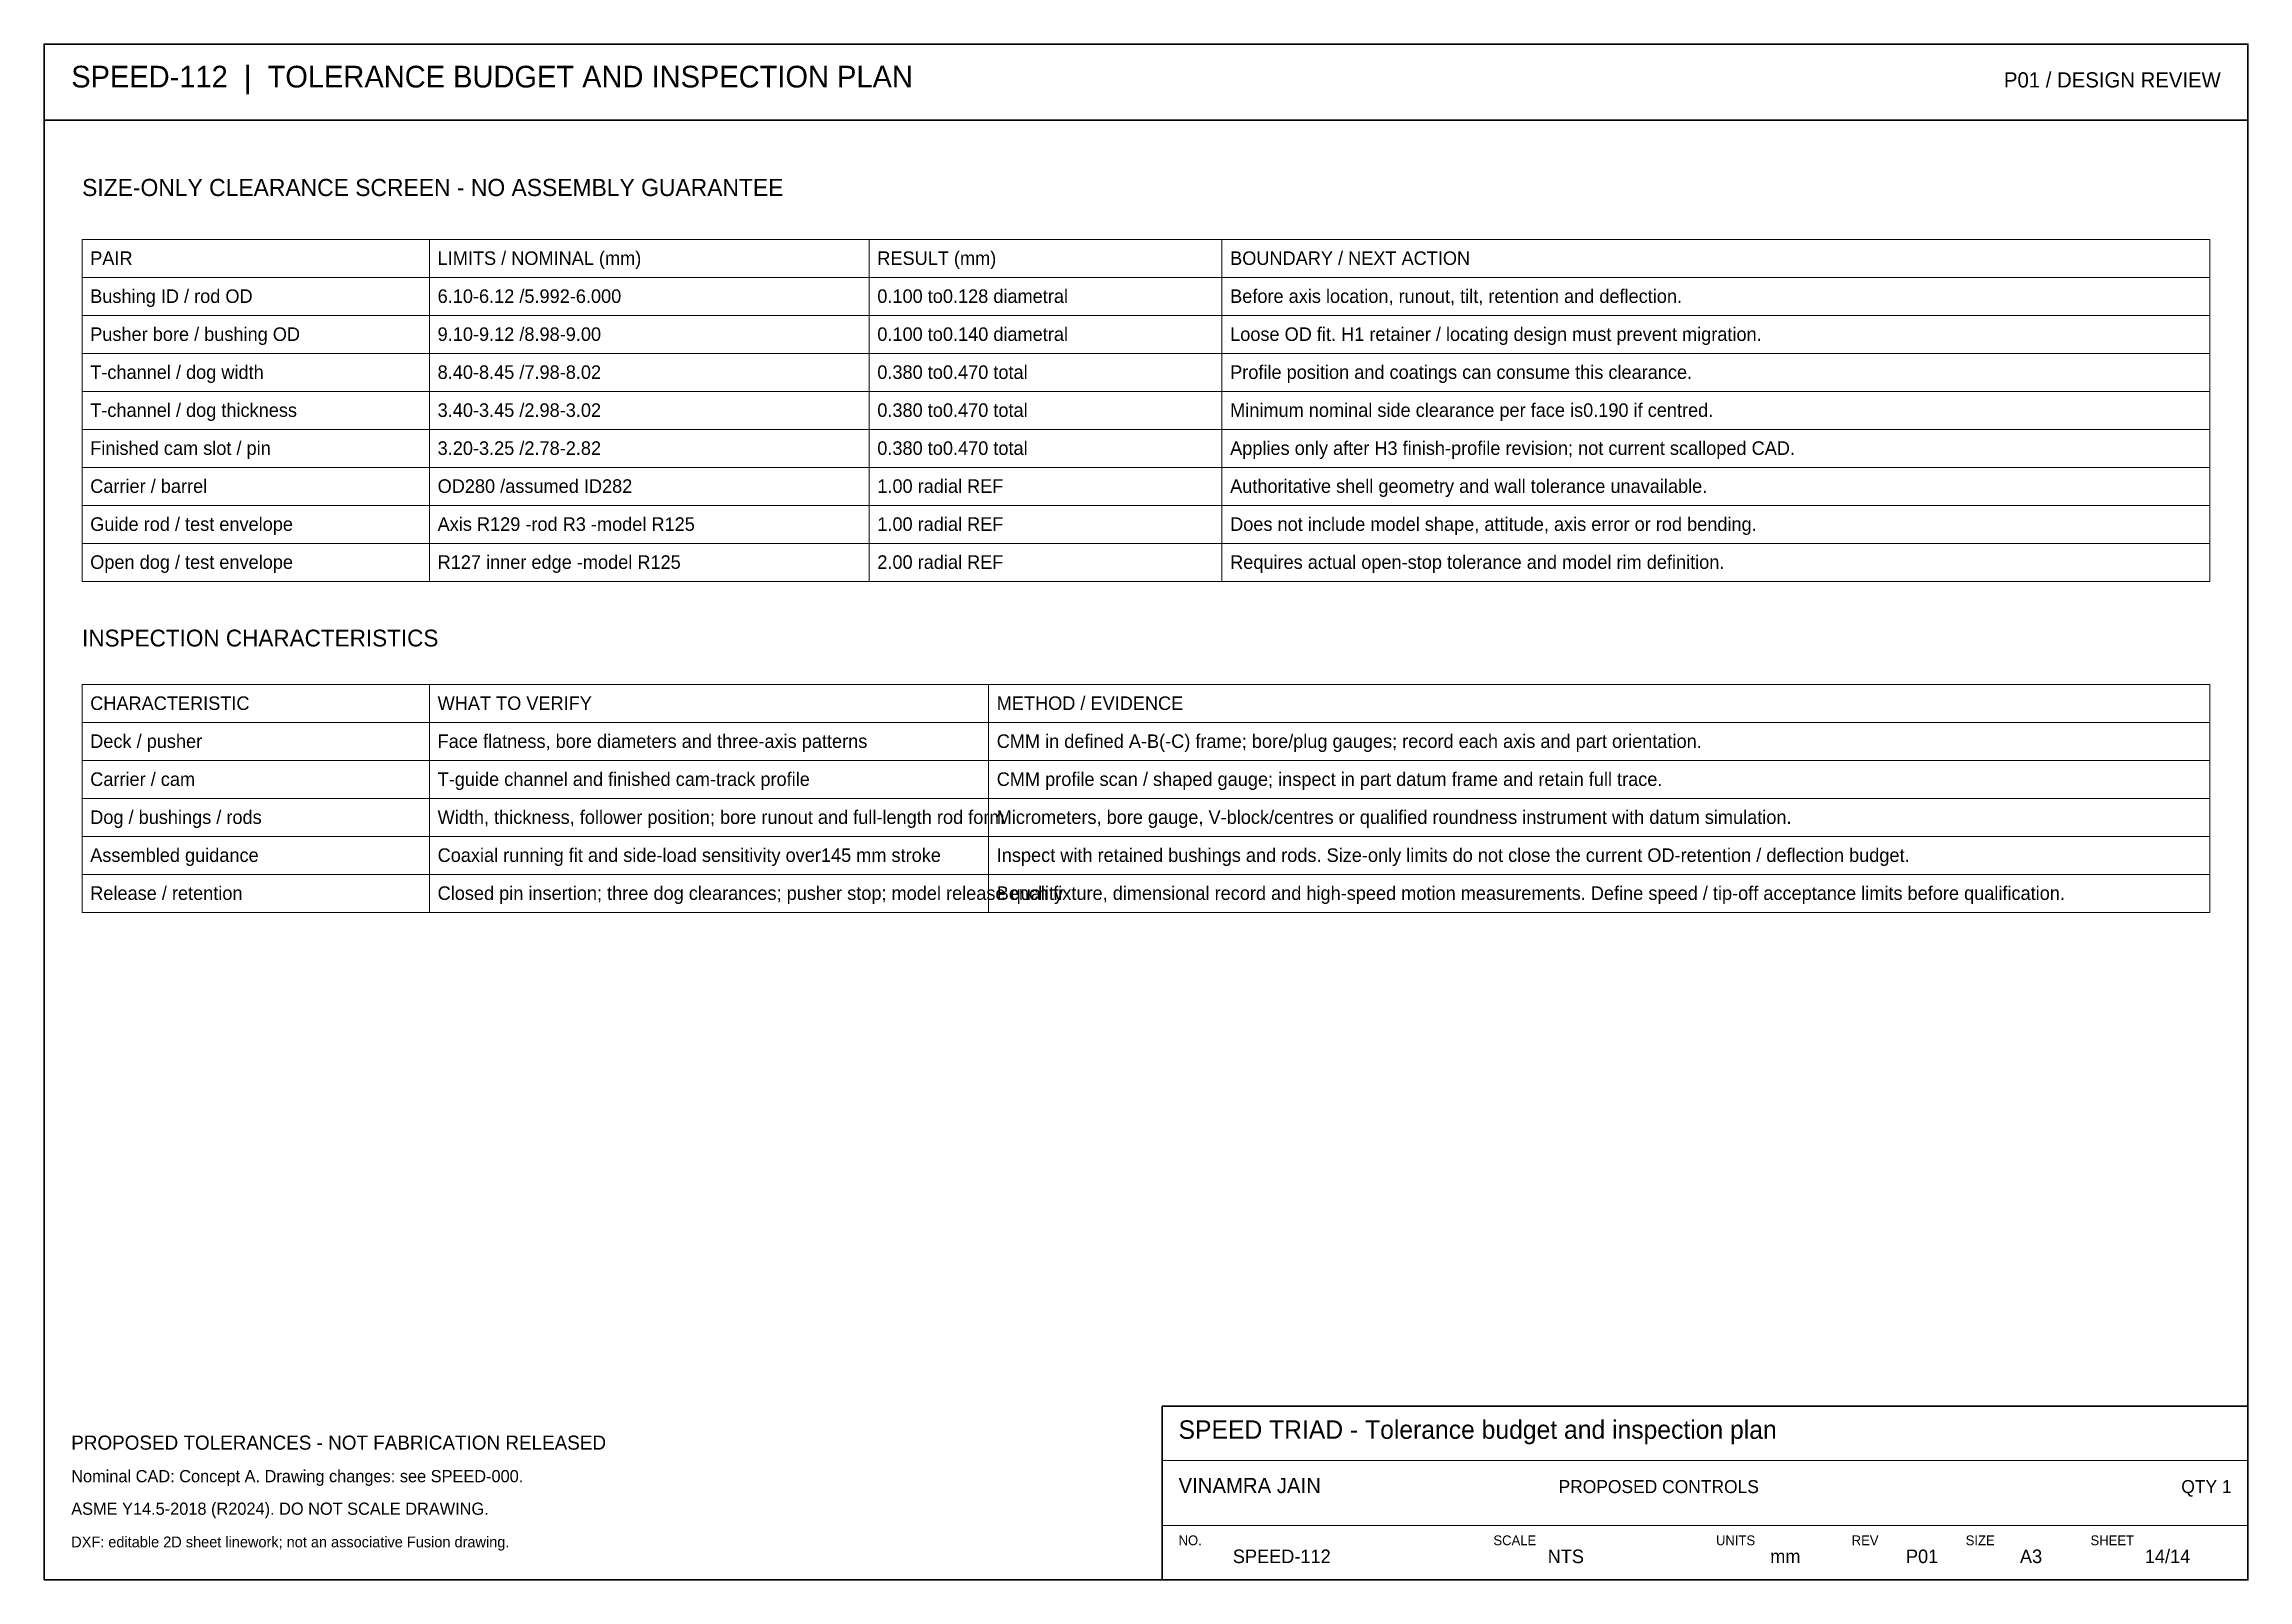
# Model space of a CAD drawing. Header units: millimetres. Extents: x 7 to 413, y 7 to 290.
import ezdxf
from ezdxf.enums import TextEntityAlignment as Align

# ---------------------------------------------------------------- set-up
doc = ezdxf.new("R2010")
doc.units = ezdxf.units.MM
for name, color, linetype, lineweight in [('BORDER', 7, 'Continuous', 30), ('DIM', 7, 'Continuous', 15), ('NOTES', 7, 'Continuous', 18)]:
    doc.layers.add(name, color=color, linetype=linetype, lineweight=lineweight)

msp = doc.modelspace()

# ---------------------------------------------------------------- linework, layer by layer
at = {"layer": 'BORDER'}
msp.add_line((7, 276), (413, 276), dxfattribs=at)
for points in [[(7, 7), (413, 7), (413, 290), (7, 290)], [(213, 7), (413, 7), (413, 39), (213, 39)]]:
    msp.add_lwpolyline(points, close=True, dxfattribs=at)
at = {"layer": 'DIM'}
for p, q in [((78, 247), (78, 254)), ((159, 247), (159, 254)), ((224, 247), (224, 254)), ((78, 240), (78, 247)), ((159, 240), (159, 247)), ((224, 240), (224, 247)), ((78, 233), (78, 240)), ((159, 233), (159, 240)), ((224, 233), (224, 240)), ((78, 226), (78, 233)), ((159, 226), (159, 233)), ((224, 226), (224, 233)), ((78, 219), (78, 226)), ((159, 219), (159, 226)), ((224, 219), (224, 226)), ((78, 212), (78, 219)), ((159, 212), (159, 219)), ((224, 212), (224, 219)), ((78, 205), (78, 212)), ((159, 205), (159, 212)), ((224, 205), (224, 212)), ((78, 198), (78, 205)), ((159, 198), (159, 205)), ((224, 198), (224, 205)), ((78, 191), (78, 198)), ((159, 191), (159, 198)), ((224, 191), (224, 198)), ((78, 165), (78, 172)), ((181, 165), (181, 172)), ((78, 158), (78, 165)), ((181, 158), (181, 165)), ((78, 151), (78, 158)), ((181, 151), (181, 158)), ((78, 144), (78, 151)), ((181, 144), (181, 151)), ((78, 137), (78, 144)), ((181, 137), (181, 144)), ((78, 130), (78, 137)), ((181, 130), (181, 137)), ((213, 29), (413, 29)), ((213, 17), (413, 17))]:
    msp.add_line(p, q, dxfattribs=at)
for points in [[(14, 247), (406, 247), (406, 254), (14, 254)], [(14, 240), (406, 240), (406, 247), (14, 247)], [(14, 233), (406, 233), (406, 240), (14, 240)], [(14, 226), (406, 226), (406, 233), (14, 233)], [(14, 219), (406, 219), (406, 226), (14, 226)], [(14, 212), (406, 212), (406, 219), (14, 219)], [(14, 205), (406, 205), (406, 212), (14, 212)], [(14, 198), (406, 198), (406, 205), (14, 205)], [(14, 191), (406, 191), (406, 198), (14, 198)], [(14, 165), (406, 165), (406, 172), (14, 172)], [(14, 158), (406, 158), (406, 165), (14, 165)], [(14, 151), (406, 151), (406, 158), (14, 158)], [(14, 144), (406, 144), (406, 151), (14, 151)], [(14, 137), (406, 137), (406, 144), (14, 144)], [(14, 130), (406, 130), (406, 137), (14, 137)]]:
    msp.add_lwpolyline(points, close=True, dxfattribs=at)

# ---------------------------------------------------------------- texts
at = {"layer": 'NOTES'}
for s, height, p in [('SPEED-112  |  TOLERANCE BUDGET AND INSPECTION PLAN', 4, (12, 282)), ('SIZE-ONLY CLEARANCE SCREEN - NO ASSEMBLY GUARANTEE', 3.15, (14, 262)), ('PAIR', 2.5, (15.5, 249.3)), ('LIMITS / NOMINAL (mm)', 2.5, (79.5, 249.3)), ('RESULT (mm)', 2.5, (160.5, 249.3)), ('BOUNDARY / NEXT ACTION', 2.5, (225.5, 249.3)), ('Bushing ID / rod OD', 2.5, (15.5, 242.3)), ('6.10-6.12 /5.992-6.000', 2.5, (79.5, 242.3)), ('0.100 to0.128 diametral', 2.5, (160.5, 242.3)), ('Before axis location, runout, tilt, retention and deflection.', 2.5, (225.5, 242.3)), ('Pusher bore / bushing OD', 2.5, (15.5, 235.3)), ('9.10-9.12 /8.98-9.00', 2.5, (79.5, 235.3)), ('0.100 to0.140 diametral', 2.5, (160.5, 235.3)), ('Loose OD fit. H1 retainer / locating design must prevent migration.', 2.5, (225.5, 235.3)), ('T-channel / dog width', 2.5, (15.5, 228.3)), ('8.40-8.45 /7.98-8.02', 2.5, (79.5, 228.3)), ('0.380 to0.470 total', 2.5, (160.5, 228.3)), ('Profile position and coatings can consume this clearance.', 2.5, (225.5, 228.3)), ('T-channel / dog thickness', 2.5, (15.5, 221.3)), ('3.40-3.45 /2.98-3.02', 2.5, (79.5, 221.3)), ('0.380 to0.470 total', 2.5, (160.5, 221.3)), ('Minimum nominal side clearance per face is0.190 if centred.', 2.5, (225.5, 221.3)), ('Finished cam slot / pin', 2.5, (15.5, 214.3)), ('3.20-3.25 /2.78-2.82', 2.5, (79.5, 214.3)), ('0.380 to0.470 total', 2.5, (160.5, 214.3)), ('Applies only after H3 finish-profile revision; not current scalloped CAD.', 2.5, (225.5, 214.3)), ('Carrier / barrel', 2.5, (15.5, 207.3)), ('OD280 /assumed ID282', 2.5, (79.5, 207.3)), ('1.00 radial REF', 2.5, (160.5, 207.3)), ('Authoritative shell geometry and wall tolerance unavailable.', 2.5, (225.5, 207.3)), ('Guide rod / test envelope', 2.5, (15.5, 200.3)), ('Axis R129 -rod R3 -model R125', 2.5, (79.5, 200.3)), ('1.00 radial REF', 2.5, (160.5, 200.3)), ('Does not include model shape, attitude, axis error or rod bending.', 2.5, (225.5, 200.3)), ('Open dog / test envelope', 2.5, (15.5, 193.3)), ('R127 inner edge -model R125', 2.5, (79.5, 193.3)), ('2.00 radial REF', 2.5, (160.5, 193.3)), ('Requires actual open-stop tolerance and model rim definition.', 2.5, (225.5, 193.3)), ('INSPECTION CHARACTERISTICS', 3.1, (14, 179)), ('CHARACTERISTIC', 2.5, (15.5, 167.3)), ('WHAT TO VERIFY', 2.5, (79.5, 167.3)), ('METHOD / EVIDENCE', 2.5, (182.5, 167.3)), ('Deck / pusher', 2.5, (15.5, 160.3)), ('Face flatness, bore diameters and three-axis patterns', 2.5, (79.5, 160.3)), ('CMM in defined A-B(-C) frame; bore/plug gauges; record each axis and part orientation.', 2.5, (182.5, 160.3)), ('Carrier / cam', 2.5, (15.5, 153.3)), ('T-guide channel and finished cam-track profile', 2.5, (79.5, 153.3)), ('CMM profile scan / shaped gauge; inspect in part datum frame and retain full trace.', 2.5, (182.5, 153.3)), ('Dog / bushings / rods', 2.5, (15.5, 146.3)), ('Width, thickness, follower position; bore runout and full-length rod form', 2.5, (79.5, 146.3)), ('Micrometers, bore gauge, V-block/centres or qualified roundness instrument with datum simulation.', 2.5, (182.5, 146.3)), ('Assembled guidance', 2.5, (15.5, 139.3)), ('Coaxial running fit and side-load sensitivity over145 mm stroke', 2.5, (79.5, 139.3)), ('Inspect with retained bushings and rods. Size-only limits do not close the current OD-retention / deflection budget.', 2.5, (182.5, 139.3)), ('Release / retention', 2.5, (15.5, 132.3)), ('Closed pin insertion; three dog clearances; pusher stop; model release quality', 2.5, (79.5, 132.3)), ('Bench fixture, dimensional record and high-speed motion measurements. Define speed / tip-off acceptance limits before qualification.', 2.5, (182.5, 132.3)), ('SPEED TRIAD - Tolerance budget and inspection plan', 3.4, (216, 33)), ('PROPOSED TOLERANCES - NOT FABRICATION RELEASED', 2.6, (12, 31)), ('Nominal CAD: Concept A. Drawing changes: see SPEED-000.', 2.25, (12, 25)), ('VINAMRA JAIN', 2.8, (216, 23)), ('PROPOSED CONTROLS', 2.4, (286, 23)), ('ASME Y14.5-2018 (R2024). DO NOT SCALE DRAWING.', 2.25, (12, 19)), ('DXF: editable 2D sheet linework; not an associative Fusion drawing.', 2, (12, 13)), ('NO.', 1.8, (216, 13.4)), ('SPEED-112', 2.5, (226, 10.1)), ('SCALE', 1.8, (274, 13.4)), ('NTS', 2.5, (284, 10.1)), ('UNITS', 1.8, (315, 13.4)), ('REV', 1.8, (340, 13.4)), ('P01', 2.5, (350, 10.1)), ('SIZE', 1.8, (361, 13.4)), ('A3', 2.5, (371, 10.1)), ('SHEET', 1.8, (384, 13.4)), ('14/14', 2.5, (394, 10.1)), ('mm', 2.5, (325, 10.1))]:
    msp.add_text(s, height=height, dxfattribs=at).set_placement(p)
for s, height, p in [('P01 / DESIGN REVIEW', 2.8, (408, 282)), ('QTY 1', 2.4, (410, 23))]:
    msp.add_text(s, height=height, dxfattribs=at).set_placement(p, align=Align.RIGHT)

doc.saveas('drawing.dxf')
